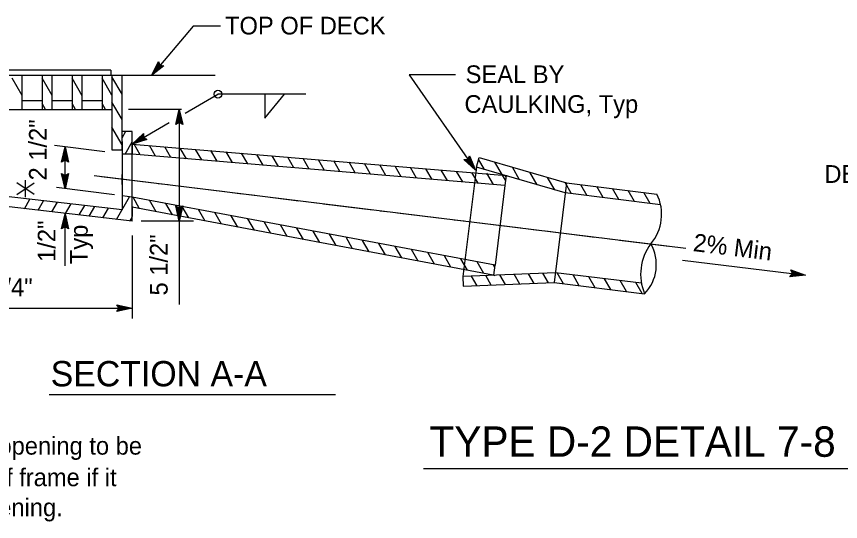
# Model space of a CAD drawing. Extents: x -894 to 866, y -476 to 714.
# Drawn here: x -690 to -364.4, y 232.9 to 432.4 of the extents above; entities that cross this region are included whole.
import ezdxf

# ---------------------------------------------------------------- set-up
doc = ezdxf.new("R2010")
doc.units = 0
for name, color, linetype in [('56 Stage 3 Anno', 7, 'Continuous'), ('57 Undefined', 7, 'Continuous'), ('59 Sndwall Anno', 7, 'Continuous'), ('60 Nongeo Data', 7, 'Continuous')]:
    doc.layers.add(name, color=color, linetype=linetype)

msp = doc.modelspace()

# ---------------------------------------------------------------- linework, layer by layer
at = {"layer": '56 Stage 3 Anno'}
for p, q in [((-620.24, 428.68), (-636.73, 409.18)), ((-609.4, 428.68), (-620.24, 428.68)), ((-636.73, 409.18), (-633.87, 414.62)), ((-635.84, 410.25), (-633.75, 414.21)), ((-634.95, 411.29), (-633.6, 413.85)), ((-633.87, 414.62), (-633.87, 414.62)), ((-633.87, 414.62), (-633.37, 413.15)), ((-631.83, 412.9), (-636.73, 409.18)), ((-632.25, 412.96), (-635.84, 410.23)), ((-632.67, 413.02), (-634.95, 411.29)), ((-634.05, 412.34), (-633.48, 413.44)), ((-633.05, 413.1), (-634.05, 412.34)), ((-633.37, 413.15), (-631.83, 412.9)), ((-631.83, 412.9), (-631.83, 412.9)), ((-636.73, 409.18), (-636.73, 409.18)), ((-516.57, 409.35), (-534.83, 409.35)), ((-534.83, 409.35), (-508.68, 371.7)), ((-623.34, 394.23), (-610.4, 401.75)), ((-575.7, 401.75), (-610.4, 401.75)), ((-591.93, 401.75), (-591.93, 392.29)), ((-591.93, 392.29), (-584.17, 401.75)), ((-624.79, 395.7), (-645.72, 395.7)), ((-627.02, 389.7), (-625.68, 395.7)), ((-626.67, 389.91), (-625.68, 394.32)), ((-625.68, 395.7), (-625.68, 351.56)), ((-625.68, 395.7), (-625.68, 395.7)), ((-625.68, 395.7), (-624.35, 389.7)), ((-625.68, 394.31), (-624.71, 389.93)), ((-626.31, 390.15), (-625.69, 392.94)), ((-625.96, 390.32), (-625.69, 391.55)), ((-625.69, 392.94), (-625.06, 390.11)), ((-625.69, 391.55), (-625.42, 390.35)), ((-644.32, 382.05), (-629.72, 390.53)), ((-625.68, 390.5), (-627.02, 389.7)), ((-627.02, 389.7), (-627.02, 389.7)), ((-624.35, 389.7), (-625.68, 390.5)), ((-624.35, 389.7), (-624.35, 389.7)), ((-644.32, 382.05), (-639.8, 386.21)), ((-643.12, 382.75), (-639.82, 385.78)), ((-641.93, 383.43), (-639.8, 385.39)), ((-639.2, 384.3), (-641.93, 383.43)), ((-640.73, 384.13), (-639.82, 384.96)), ((-639.53, 384.51), (-640.73, 384.13)), ((-639.8, 386.21), (-639.82, 384.66)), ((-639.82, 384.66), (-638.46, 383.9)), ((-639.8, 386.21), (-639.8, 386.21)), ((-655.17, 378.91), (-674.96, 381.41)), ((-638.46, 383.9), (-644.32, 382.05)), ((-644.32, 382.05), (-644.32, 382.05)), ((-638.82, 384.1), (-643.12, 382.74)), ((-638.46, 383.9), (-638.46, 383.9)), ((-672.2, 374.89), (-670.86, 380.89)), ((-671.85, 375.11), (-670.86, 379.51)), ((-671.49, 375.34), (-670.87, 378.13)), ((-670.87, 378.13), (-670.24, 375.31)), ((-670.86, 380.89), (-670.86, 380.89)), ((-670.86, 380.89), (-669.53, 374.89)), ((-670.86, 364.38), (-670.86, 380.89)), ((-670.86, 379.5), (-669.89, 375.13)), ((-670.86, 375.69), (-672.2, 374.89)), ((-672.2, 374.89), (-672.2, 374.89)), ((-671.14, 375.52), (-670.87, 376.75)), ((-670.87, 376.75), (-670.6, 375.54)), ((-669.53, 374.89), (-670.86, 375.69)), ((-669.53, 374.89), (-669.53, 374.89)), ((-513.19, 375.87), (-511.64, 375.97)), ((-508.68, 371.7), (-513.19, 375.87)), ((-513.19, 375.87), (-513.19, 375.87)), ((-509.47, 372.84), (-512.76, 375.88)), ((-510.25, 373.97), (-512.38, 375.94)), ((-511.04, 375.11), (-511.95, 375.95)), ((-511.64, 375.97), (-511, 377.39)), ((-511.52, 376.27), (-511.04, 375.11)), ((-511.33, 376.62), (-510.25, 373.97)), ((-511.17, 377.01), (-509.46, 372.84)), ((-511, 377.39), (-511, 377.39)), ((-511, 377.39), (-508.68, 371.7)), ((-508.68, 371.7), (-508.68, 371.7)), ((-670.86, 364.38), (-672.19, 370.38)), ((-672.19, 370.38), (-672.19, 370.38)), ((-672.19, 370.38), (-670.86, 369.58)), ((-670.87, 365.77), (-671.83, 370.14)), ((-670.86, 367.14), (-671.49, 369.96)), ((-670.86, 368.52), (-671.13, 369.73)), ((-670.86, 369.58), (-669.52, 370.38)), ((-669.52, 370.38), (-670.86, 364.38)), ((-669.88, 370.16), (-670.86, 365.76)), ((-670.24, 369.93), (-670.86, 367.14)), ((-670.59, 369.75), (-670.86, 368.52)), ((-669.52, 370.38), (-669.52, 370.38)), ((-659.31, 369.59), (-425.46, 340.87)), ((-651.34, 361.92), (-674.26, 364.81)), ((-670.86, 364.38), (-670.86, 364.38)), ((-625.68, 351.56), (-627.01, 357.56)), ((-627.01, 357.56), (-627.01, 357.56)), ((-627.01, 357.56), (-625.68, 356.76)), ((-625.69, 352.95), (-626.65, 357.32)), ((-625.68, 354.32), (-626.31, 357.14)), ((-625.68, 355.7), (-625.95, 356.91)), ((-625.68, 356.76), (-624.34, 357.56)), ((-624.34, 357.56), (-625.68, 351.56)), ((-624.7, 357.34), (-625.68, 352.94)), ((-625.06, 357.11), (-625.68, 354.32)), ((-625.41, 356.93), (-625.68, 355.7)), ((-624.34, 357.56), (-624.34, 357.56)), ((-672.2, 348.49), (-670.86, 354.49)), ((-671.85, 348.71), (-670.86, 353.11)), ((-671.49, 348.94), (-670.87, 351.73)), ((-670.87, 351.73), (-670.24, 348.9)), ((-670.86, 333.88), (-670.86, 354.49)), ((-670.86, 354.49), (-670.86, 354.49)), ((-670.86, 354.49), (-669.53, 348.49)), ((-670.86, 353.1), (-669.89, 348.72)), ((-670.86, 349.29), (-672.2, 348.49)), ((-672.2, 348.49), (-672.2, 348.49)), ((-671.14, 349.12), (-670.87, 350.35)), ((-670.87, 350.35), (-670.6, 349.14)), ((-669.53, 348.49), (-670.86, 349.29)), ((-669.53, 348.49), (-669.53, 348.49)), ((-620.14, 351.56), (-640.8, 351.56)), ((-625.68, 351.56), (-625.68, 318.67)), ((-625.68, 351.56), (-625.68, 351.56)), ((-644.32, 345.96), (-644.32, 313.08)), ((-426.78, 336.17), (-378.24, 330.21)), ((-383.4, 330.85), (-384.03, 332.27)), ((-384.03, 332.27), (-384.03, 332.27)), ((-384.03, 332.27), (-378.24, 330.21)), ((-384.36, 329.62), (-383.4, 330.85)), ((-378.24, 330.21), (-384.36, 329.62)), ((-384.36, 329.62), (-384.36, 329.62)), ((-379.62, 330.38), (-384.08, 329.95)), ((-383.86, 331.89), (-379.61, 330.38)), ((-380.98, 330.55), (-383.86, 330.27)), ((-383.67, 331.51), (-380.98, 330.55)), ((-382.35, 330.72), (-383.59, 330.6)), ((-383.54, 331.14), (-382.35, 330.72)), ((-378.24, 330.21), (-378.24, 330.21)), ((-747.32, 317.13), (-644.32, 317.13)), ((-649.52, 317.13), (-650.32, 318.47)), ((-650.32, 318.47), (-650.32, 318.47)), ((-650.32, 318.47), (-644.32, 317.13)), ((-644.32, 317.13), (-650.32, 315.8)), ((-650.32, 315.8), (-649.52, 317.13)), ((-650.1, 318.11), (-645.7, 317.13)), ((-645.71, 317.12), (-650.08, 316.16)), ((-647.08, 317.13), (-649.9, 316.5)), ((-649.87, 317.75), (-647.08, 317.13)), ((-649.69, 317.4), (-648.46, 317.13)), ((-648.46, 317.13), (-649.67, 316.86)), ((-644.32, 317.13), (-644.32, 317.13)), ((-650.32, 315.8), (-650.32, 315.8))]:
    msp.add_line(p, q, dxfattribs=at)
for points in [[(-656.39, 369.23), (-636.9, 366.83)], [(-633.98, 366.48), (-630.08, 366)], [(-627.16, 365.64), (-607.67, 363.25)], [(-604.74, 362.89), (-600.85, 362.41)], [(-597.92, 362.05), (-578.44, 359.66)], [(-575.51, 359.3), (-571.61, 358.82)], [(-568.69, 358.46), (-549.2, 356.07)], [(-546.28, 355.71), (-542.38, 355.23)], [(-539.46, 354.87), (-519.97, 352.48)], [(-517.05, 352.12), (-513.15, 351.64)], [(-510.23, 351.28), (-490.74, 348.89)], [(-487.82, 348.53), (-483.92, 348.05)], [(-481, 347.69), (-461.51, 345.3)], [(-458.58, 344.94), (-454.69, 344.46)], [(-451.76, 344.1), (-432.28, 341.71)]]:
    msp.add_lwpolyline(points, dxfattribs=at)
msp.add_circle((-610.4, 401.75), 1.54, dxfattribs=at)
at = {"layer": '57 Undefined'}
for p, q in [((-677.11, 283.04), (-563.93, 283.04)), ((-529.24, 253.88), (-298.12, 253.88))]:
    msp.add_line(p, q, dxfattribs=at)
for points in [[(-683.11, 362.07), (-689.95, 366.74)], [(-689.95, 362.07), (-683.11, 366.74)], [(-686.47, 360.99), (-686.47, 367.83)]]:
    msp.add_lwpolyline(points, dxfattribs=at)
at = {"layer": '59 Sndwall Anno'}
for p, q in [((-687.8, 401.2), (-691.8, 408.13)), ((-675.92, 401.18), (-679.92, 408.1)), ((-664.04, 401.15), (-668.04, 408.08)), ((-652.32, 401.39), (-656.16, 408.05)), ((-648.32, 401.72), (-652.32, 408.65)), ((-678.53, 395.7), (-679.92, 398.1)), ((-666.67, 395.7), (-668.04, 398.08)), ((-654.8, 395.7), (-656.16, 398.05)), ((-648.32, 391.72), (-652.32, 398.65)), ((-648.32, 381.72), (-652.32, 388.65)), ((-648.31, 384.43), (-646.78, 387.07)), ((-647.13, 378.05), (-644.32, 382.92)), ((-641.12, 377.78), (-643.54, 381.98)), ((-635.05, 377.27), (-637.48, 381.47)), ((-628.98, 376.76), (-631.41, 380.96)), ((-622.91, 376.25), (-625.34, 380.45)), ((-616.85, 375.74), (-619.27, 379.94)), ((-610.78, 375.23), (-613.2, 379.43)), ((-604.71, 374.72), (-607.13, 378.91)), ((-598.64, 374.21), (-601.06, 378.4)), ((-592.57, 373.69), (-595, 377.89)), ((-586.5, 373.18), (-588.93, 377.38)), ((-580.44, 372.67), (-582.86, 376.87)), ((-574.37, 372.16), (-576.79, 376.36)), ((-568.3, 371.65), (-570.72, 375.85)), ((-562.23, 371.14), (-564.65, 375.34)), ((-556.16, 370.63), (-558.58, 374.83)), ((-505.07, 372.01), (-507.39, 376.01)), ((-498.13, 369.98), (-500.99, 374.93)), ((-550.1, 370.12), (-552.52, 374.31)), ((-544.03, 369.61), (-546.45, 373.8)), ((-537.96, 369.1), (-540.38, 373.29)), ((-531.89, 368.59), (-534.31, 372.78)), ((-525.82, 368.08), (-528.24, 372.27)), ((-519.75, 367.57), (-522.17, 371.76)), ((-491.19, 367.96), (-494.04, 372.9)), ((-513.69, 367.06), (-516.1, 371.25)), ((-507.62, 366.55), (-510.04, 370.74)), ((-501.55, 366.04), (-504.15, 370.53)), ((-496.75, 367.72), (-497.93, 369.77)), ((-484.24, 365.93), (-487.1, 370.88)), ((-477.3, 363.9), (-480.16, 368.85)), ((-470.65, 362.39), (-473.21, 366.82)), ((-464.44, 361.63), (-466.94, 365.97)), ((-458.23, 360.87), (-460.73, 365.2)), ((-452.01, 360.1), (-454.52, 364.44)), ((-445.8, 359.34), (-448.3, 363.68)), ((-439.58, 358.58), (-442.09, 362.91)), ((-686.89, 356.49), (-684.71, 360.26)), ((-681.48, 355.86), (-679.3, 359.63)), ((-676.07, 355.23), (-673.89, 359.01)), ((-670.66, 354.61), (-668.48, 358.38)), ((-650.46, 352.27), (-645.31, 361.19)), ((-641.36, 356.48), (-643.98, 361.01)), ((-634.89, 355.27), (-637.5, 359.8)), ((-628.41, 354.05), (-631.03, 358.58)), ((-665.24, 354), (-663.07, 357.74)), ((-661.29, 353.52), (-659.11, 357.3)), ((-655.87, 352.9), (-653.7, 356.67)), ((-621.94, 352.83), (-624.55, 357.36)), ((-615.46, 351.62), (-618.08, 356.15)), ((-645.05, 351.64), (-644.26, 353)), ((-608.99, 350.4), (-611.6, 354.93)), ((-602.51, 349.18), (-605.13, 353.71)), ((-596.03, 347.97), (-598.65, 352.5)), ((-589.56, 346.75), (-592.17, 351.28)), ((-583.08, 345.53), (-585.7, 350.07)), ((-576.61, 344.32), (-579.22, 348.85)), ((-570.13, 343.1), (-572.75, 347.63)), ((-563.66, 341.89), (-566.27, 346.42)), ((-557.18, 340.67), (-559.8, 345.2)), ((-550.7, 339.45), (-553.32, 343.98)), ((-544.23, 338.24), (-546.84, 342.77)), ((-537.75, 337.02), (-540.37, 341.55)), ((-531.28, 335.8), (-533.89, 340.33)), ((-524.8, 334.59), (-527.42, 339.12)), ((-518.32, 333.37), (-520.94, 337.9)), ((-511.85, 332.15), (-514.46, 336.69)), ((-505.37, 330.94), (-507.99, 335.47)), ((-500.97, 333.31), (-501.49, 334.21)), ((-508.03, 326.06), (-510.24, 329.89)), ((-502.38, 326.28), (-504.6, 330.12)), ((-496.74, 326.51), (-498.95, 330.34)), ((-491.09, 326.73), (-493.31, 330.56)), ((-485.45, 326.95), (-487.66, 330.79)), ((-479.81, 327.18), (-482.02, 331.01)), ((-473.82, 326.81), (-476.31, 331.12)), ((-467.61, 326.05), (-470.09, 330.35)), ((-461.39, 325.28), (-463.88, 329.59)), ((-455.18, 324.52), (-457.66, 328.83)), ((-448.96, 323.76), (-451.45, 328.06)), ((-442.75, 323), (-445.24, 327.3))]:
    msp.add_line(p, q, dxfattribs=at)
at = {"layer": '60 Nongeo Data'}
for p, q in [((-652.8, 411.18), (-739.32, 411.18)), ((-652.8, 411.18), (-652.8, 409.18)), ((-611.51, 409.18), (-777.39, 409.18)), ((-687.8, 395.7), (-687.8, 409.18)), ((-679.92, 409.18), (-679.92, 395.7)), ((-675.92, 395.7), (-675.92, 409.18)), ((-668.04, 409.18), (-668.04, 395.7)), ((-664.04, 395.7), (-664.04, 409.18)), ((-656.16, 409.18), (-656.16, 395.7)), ((-648.32, 409.18), (-652.32, 409.18)), ((-652.32, 409.18), (-652.32, 379.7)), ((-649.28, 409.15), (-649.26, 409.18)), ((-648.32, 379.7), (-648.32, 409.18)), ((-687.8, 399.2), (-679.92, 399.2)), ((-675.92, 399.2), (-668.04, 399.2)), ((-664.04, 399.2), (-656.16, 399.2)), ((-739.32, 395.7), (-652.32, 395.7)), ((-644.32, 387.05), (-648.32, 387.05)), ((-644.32, 378.05), (-644.32, 387.05)), ((-648.32, 383.05), (-648.32, 378.05)), ((-644.32, 382.05), (-496.52, 369.6)), ((-644.32, 382.05), (-644.32, 378.05)), ((-652.32, 379.7), (-648.32, 379.7)), ((-644.32, 378.05), (-648.32, 378.05)), ((-648.32, 378.05), (-648.32, 361.54)), ((-497, 365.66), (-644.32, 378.05)), ((-644.32, 361.08), (-644.32, 378.05)), ((-508.28, 372.94), (-507.18, 376.73)), ((-507.18, 376.73), (-472.7, 366.67)), ((-508.28, 372.94), (-513.67, 329.76)), ((-473.18, 362.7), (-508.28, 372.94)), ((-648.32, 366.04), (-648.32, 370.04)), ((-496.52, 369.6), (-497, 365.66)), ((-496.58, 369.05), (-496.93, 369.65)), ((-496.52, 369.6), (-496.15, 369.55)), ((-648.32, 356.05), (-743.32, 367.05)), ((-497, 365.66), (-500.87, 334.13)), ((-472.7, 366.67), (-477.53, 327.27)), ((-472.7, 366.67), (-436.96, 362.29)), ((-644.32, 351.56), (-747.32, 363.48)), ((-644.32, 361.08), (-648.32, 361.54)), ((-648.32, 361.54), (-648.32, 356.05)), ((-435.48, 358.07), (-473.18, 362.7)), ((-500.87, 334.13), (-644.32, 361.08)), ((-644.32, 351.56), (-644.32, 361.08)), ((-644.32, 357.35), (-644.32, 353.35)), ((-501.6, 330.23), (-644.32, 357.04)), ((-501.35, 330.19), (-500.87, 334.13)), ((-500.87, 334.13), (-500.87, 334.13)), ((-477.05, 331.21), (-513.67, 329.76)), ((-513.67, 329.76), (-513.51, 325.84)), ((-501.35, 330.19), (-500.99, 330.15)), ((-443.04, 327.03), (-477.05, 331.21)), ((-513.51, 325.84), (-477.53, 327.27)), ((-477.53, 327.27), (-441.8, 322.88))]:
    msp.add_line(p, q, dxfattribs=at)
for centre, radius, start, end in [((-453.04, 354.26), 17.97, 319.4725, 26.5277), ((-423.43, 330.62), 19.94, 143.1504, 202.849), ((-453.59, 334.33), 16.43, 315.8435, 30.1559)]:
    msp.add_arc(centre, radius, start, end, dxfattribs=at)

# ---------------------------------------------------------------- texts
at = {"layer": '57 Undefined'}
for s, height, p in [('TOP OF DECK', 7, (-607.62, 425.34)), ('SEAL BY', 7, (-512.53, 406.12)), ('CAULKING, Typ', 7, (-512.99, 394.35)), ('DETAIL B, Typ', 7, (-370.75, 366.7)), ('1\'-4 3/4"', 7, (-717.91, 321.91)), ('SECTION A-A', 10, (-676.52, 286.29)), ('TYPE D-2 DETAIL 7-8', 12, (-526.8, 258.45)), ('2 1/2" Flattened pipe opening to be', 7, (-785.83, 259.3)), ('maintained. Cut skirt of frame if it', 7, (-787.28, 246.84)), ('encroaches on the opening.', 7, (-787.28, 234.98))]:
    msp.add_text(s, height=height, dxfattribs=at).set_placement(p)
for s, rotation, p in [('2 1/2"', 90, (-678.09, 367.64)), ('1/2"', 90, (-674.62, 335.49)), ('Typ', 90, (-661.89, 334.58)), ('5 1/2"', 90, (-630.3, 322.18)), ('2% Min', 352.9998, (-422.87, 339.77))]:
    msp.add_text(s, height=7, rotation=rotation, dxfattribs=at).set_placement(p)

doc.saveas('drawing.dxf')
